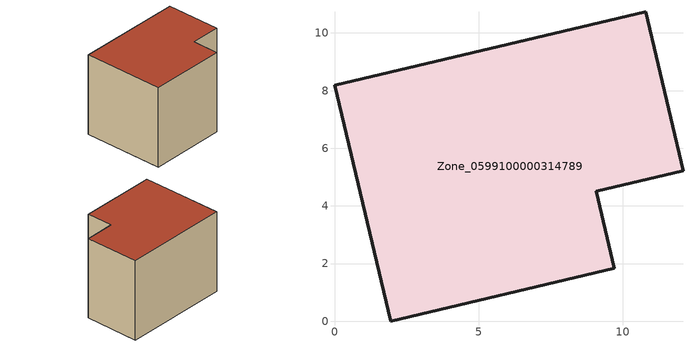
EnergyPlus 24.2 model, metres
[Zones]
Zone_0599100000314789
 floor ground (C_G): 0,8.19 10.8,10.74 12.09,5.23 9.08,4.51 9.71,1.84 1.94,0 z0
 wall outside (C_F): 1.94,0 9.71,1.84 9.08,4.51 12.09,5.23 10.8,10.74 0,8.19 1.94,0 z0:8.41
 roof outside (C_R): 10.8,10.74 0,8.19 1.94,0 9.71,1.84 9.08,4.51 12.09,5.23 z8.41
[BUILDING]
Pand.0599100000314789: North Axis=0; Terrain=City; Loads Convergence Tolerance Value=0.04; Temperature Convergence Tolerance Value=0.4; Solar Distribution=FullExterior; Maximum Number of Warmup Days=25; Minimum Number of Warmup Days=1
[Site:Location]
Rotterdam.The.Hague.AP_ZH_NLD Design_Conditions: Latitude=51.96; Longitude=4.45; Time Zone=1; Elevation=-4.5
[SITE:GROUNDTEMPERATURE:BUILDINGSURFACE]
18, 18, 18, 18, 18, 18, 18, 18, 18, 18, 18, 18
[MATERIAL] Thermal Absorptance=0.9; Solar Absorptance=0.7; Visible Absorptance=0.7
Name | Roughness | Thickness | Conductivity | Density | Specific Heat
G.TC.1992-2005 | MediumSmooth | 0.15 | 0.06 | 540 | 1210
F.TC.1992-2005 | Rough | 0.3 | 0.12 | 1920 | 840
R.TC.1992-2005 | MediumRough | 0.2 | 0.08 | 1500 | 1000
[CONSTRUCTION]
C_G: G.TC.1992-2005
C_F: F.TC.1992-2005
C_R: R.TC.1992-2005
[ZONE]
Zone_0599100000314789: Type=1; Multiplier=1; Ceiling Height=Autocalculate; Volume=Autocalculate; Floor Area=autocalculate; Part of Total Floor Area=Yes
[ZONEINFILTRATION:DESIGNFLOWRATE]
Infil_Zone_0599100000314789: Zone or ZoneList or Space or SpaceList=Zone_0599100000314789; Schedule=AlwaysOn; Design Flow Rate Calculation Method=Flow/Area; Flow Rate per Floor Area=0.0015; Constant Term Coefficient=1; Temperature Term Coefficient=0; Velocity Term Coefficient=0; Velocity Squared Term Coefficient=0
[HVACTEMPLATE:ZONE:IDEALLOADSAIRSYSTEM]
Zone_0599100000314789: Maximum Heating Supply Air Temperature=50; Minimum Cooling Supply Air Temperature=13; Maximum Heating Supply Air Humidity Ratio=0.0156; Minimum Cooling Supply Air Humidity Ratio=0.0077; Heating Limit=NoLimit; Cooling Limit=NoLimit; Dehumidification Control Type=ConstantSensibleHeatRatio; Cooling Sensible Heat Ratio=0.7; Dehumidification Setpoint=60; Humidification Control Type=None; Humidification Setpoint=30; Outdoor Air Method=None; Outdoor Air Flow Rate per Person=0.00944; Outdoor Air Flow Rate per Zone Floor Area=0; Outdoor Air Flow Rate per Zone=0; Demand Controlled Ventilation Type=None; Outdoor Air Economizer Type=NoEconomizer; Heat Recovery Type=None; Sensible Heat Recovery Effectiveness=0.7; Latent Heat Recovery Effectiveness=0.65
[ZONECONTROL:THERMOSTAT]
ThermostatControl_Zone_0599100000314789: Zone or ZoneList=Zone_0599100000314789; Control Type Schedule=DualSetpointControlType; Control 1=Thermostat_Zone_0599100000314789; Temperature Difference Between Cutout And Setpoint=0
[THERMOSTATSETPOINT:DUALSETPOINT]
Thermostat_Zone_0599100000314789: Heating Setpoint Temperature Schedule=HeatingSetpoint_Zone_0599100000314789; Cooling Setpoint Temperature Schedule=CoolingSetpoint_Zone_0599100000314789
[SCHEDULE:COMPACT]
HeatingSetpoint_Zone_0599100000314789: Through: 12/31, For: AllDays, Until: 24:00, 21
CoolingSetpoint_Zone_0599100000314789: Through: 12/31, For: AllDays, Until: 24:00, 24
DualSetpointControlType: Through: 12/31, For: AllDays, Until: 24:00, 4
AlwaysOn: Through: 12/31, For: AllDays, Until: 24:00, 1
